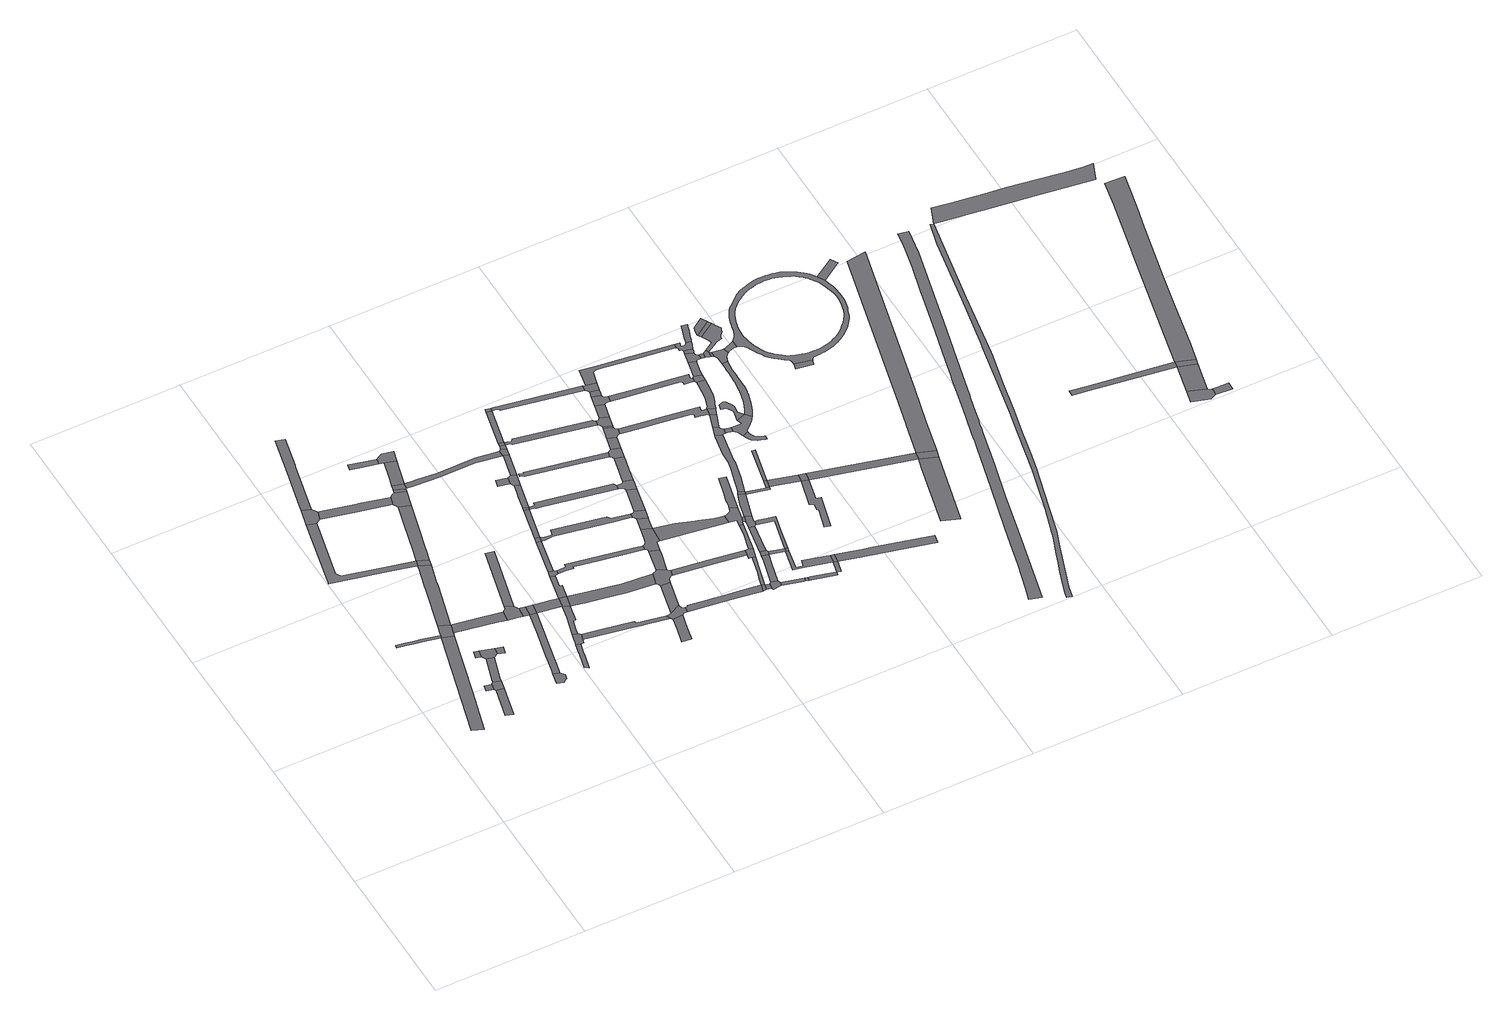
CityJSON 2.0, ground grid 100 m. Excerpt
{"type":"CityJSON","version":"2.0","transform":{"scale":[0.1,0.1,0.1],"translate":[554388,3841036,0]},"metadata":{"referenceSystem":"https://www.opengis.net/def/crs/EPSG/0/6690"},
"CityObjects":{
"road1":{"type":"Road","attributes":{"RoadStructureAttribute.sectionType":"1"},"geometry":[{"type":"MultiSurface","lod":"1","boundaries":[[[0,1,2,3,4,5,6]]]}]},
"road2":{"type":"Road","attributes":{"RoadStructureAttribute.sectionType":"1"},"geometry":[{"type":"MultiSurface","lod":"1","boundaries":[[[7,8,9,10,11,12,13,14,15,0,16]]]}]},
"road3":{"type":"Road","attributes":{"RoadStructureAttribute.sectionType":"1"},"geometry":[{"type":"MultiSurface","lod":"1","boundaries":[[[17,18,19,20]]]}]},
"road4":{"type":"Road","geometry":[{"type":"MultiSurface","lod":"1","boundaries":[[[21,22,23,24]]]}]},
"road5":{"type":"Road","geometry":[{"type":"MultiSurface","lod":"1","boundaries":[[[25,24,23,17,20,26]]]}]},
"road6":{"type":"Road","attributes":{"RoadStructureAttribute.sectionType":"1"},"geometry":[{"type":"MultiSurface","lod":"1","boundaries":[[[27,28,25,26,29,30]]]}]},
"road7":{"type":"Road","geometry":[{"type":"MultiSurface","lod":"1","boundaries":[[[31,32,33,34]]]}]},
"road8":{"type":"Road","geometry":[{"type":"MultiSurface","lod":"1","boundaries":[[[35,16,0,6,36,37,38]]]}]},
"road9":{"type":"Road","geometry":[{"type":"MultiSurface","lod":"1","boundaries":[[[34,33,27,30,39,40]]]}]},
"road10":{"type":"Road","geometry":[{"type":"MultiSurface","lod":"1","boundaries":[[[41,42,43,44,45,46,47,48]]]}]},
"road11":{"type":"Road","attributes":{"RoadStructureAttribute.sectionType":"1"},"geometry":[{"type":"MultiSurface","lod":"1","boundaries":[[[42,49,50,51,52,53,54,55,56,57,58,59,60,61,43]]]}]},
"road12":{"type":"Road","geometry":[{"type":"MultiSurface","lod":"1","boundaries":[[[62,63,40,39]]]}]},
"road13":{"type":"Road","attributes":{"RoadStructureAttribute.sectionType":"1"},"geometry":[{"type":"MultiSurface","lod":"1","boundaries":[[[56,64,65,66,67,35,38,68,69,70,71,72,73]]]}]},
"road14":{"type":"Road","attributes":{"RoadStructureAttribute.sectionType":"1"},"geometry":[{"type":"MultiSurface","lod":"1","boundaries":[[[74,75,38,37,76,77,78]]]}]},
"road15":{"type":"Road","geometry":[{"type":"MultiSurface","lod":"1","boundaries":[[[79,80,81,82,83,84,85,86]]]}]},
"road16":{"type":"Road","attributes":{"RoadStructureAttribute.sectionType":"1"},"geometry":[{"type":"MultiSurface","lod":"1","boundaries":[[[87,88,89,41,48,90,91,92,93]]]}]},
"road17":{"type":"Road","geometry":[{"type":"MultiSurface","lod":"1","boundaries":[[[57,56,73,94]]]}]},
"road18":{"type":"Road","attributes":{"RoadStructureAttribute.sectionType":"1"},"geometry":[{"type":"MultiSurface","lod":"1","boundaries":[[[95,96,45,44,97,98,99]]]}]},
"road19":{"type":"Road","attributes":{"RoadStructureAttribute.sectionType":"1"},"geometry":[{"type":"MultiSurface","lod":"1","boundaries":[[[100,101,102,103,104,79,86,105,106,107,108,109]]]}]},
"road20":{"type":"Road","geometry":[{"type":"MultiSurface","lod":"1","boundaries":[[[110,111,78,77,112,113,114,115]]]}]},
"road21":{"type":"Road","geometry":[{"type":"MultiSurface","lod":"1","boundaries":[[[116,117,118,119,120,121,122,123]]]}]},
"road22":{"type":"Road","attributes":{"RoadStructureAttribute.sectionType":"1"},"geometry":[{"type":"MultiSurface","lod":"1","boundaries":[[[124,125,126,57,94,127,128,129,130,131,132]]]}]},
"road23":{"type":"Road","attributes":{"RoadStructureAttribute.sectionType":"1"},"geometry":[{"type":"MultiSurface","lod":"1","boundaries":[[[114,113,100,133]]]}]},
"road24":{"type":"Road","geometry":[{"type":"MultiSurface","lod":"1","boundaries":[[[134,133,100,109,135]]]}]},
"road25":{"type":"Road","geometry":[{"type":"MultiSurface","lod":"1","boundaries":[[[136,137,138,139,116,123,140,141,142,143,144]]]}]},
"road26":{"type":"Road","geometry":[{"type":"MultiSurface","lod":"1","boundaries":[[[145,146,110,115]]]}]},
"road27":{"type":"Road","geometry":[{"type":"MultiSurface","lod":"1","boundaries":[[[147,148,149,99,98,124,132,150]]]}]},
"road28":{"type":"Road","attributes":{"RoadStructureAttribute.sectionType":"1"},"geometry":[{"type":"MultiSurface","lod":"1","boundaries":[[[151,152,153,135,109,154,155]]]}]},
"road29":{"type":"Road","attributes":{"RoadStructureAttribute.sectionType":"1"},"geometry":[{"type":"MultiSurface","lod":"1","boundaries":[[[154,156,136,144,157,158,159,160]]]}]},
"road30":{"type":"Road","geometry":[{"type":"MultiSurface","lod":"1","boundaries":[[[161,162,163,164,165,166]]]}]},
"road31":{"type":"Road","attributes":{"RoadStructureAttribute.sectionType":"1"},"geometry":[{"type":"MultiSurface","lod":"1","boundaries":[[[167,147,150,168]]]}]},
"road32":{"type":"Road","geometry":[{"type":"MultiSurface","lod":"1","boundaries":[[[169,167,168,170,171]]]}]},
"road33":{"type":"Road","geometry":[{"type":"MultiSurface","lod":"1","boundaries":[[[155,154,160,172]]]}]},
"road34":{"type":"Road","attributes":{"RoadStructureAttribute.sectionType":"1"},"geometry":[{"type":"MultiSurface","lod":"1","boundaries":[[[173,174,169,171,175,176]]]}]},
"road35":{"type":"Road","attributes":{"RoadStructureAttribute.sectionType":"1"},"geometry":[{"type":"MultiSurface","lod":"1","boundaries":[[[177,155,172,178,179,180]]]}]},
"road36":{"type":"Road","geometry":[{"type":"MultiSurface","lod":"1","boundaries":[[[181,182,183,166,165,173,176,184]]]}]},
"road37":{"type":"Road","attributes":{"RoadStructureAttribute.sectionType":"1"},"geometry":[{"type":"MultiSurface","lod":"1","boundaries":[[[185,186,187,142,141,188,189,190]]]}]},
"road38":{"type":"Road","geometry":[{"type":"MultiSurface","lod":"1","boundaries":[[[191,177,180,192,193,194]]]}]},
"road39":{"type":"Road","geometry":[{"type":"MultiSurface","lod":"1","boundaries":[[[195,191,194,196]]]}]},
"road40":{"type":"Road","geometry":[{"type":"MultiSurface","lod":"1","boundaries":[[[197,195,196,198]]]}]},
"road41":{"type":"Road","attributes":{"RoadStructureAttribute.sectionType":"1"},"geometry":[{"type":"MultiSurface","lod":"1","boundaries":[[[199,200,201,172,160,202,203,204,205,206,207,208]]]}]},
"road42":{"type":"Road","attributes":{"RoadStructureAttribute.sectionType":"1"},"geometry":[{"type":"MultiSurface","lod":"1","boundaries":[[[209,210,211,212,213,171,170,214,215,216,217,218,219]]]}]},
"road43":{"type":"Road","attributes":{"RoadStructureAttribute.sectionType":"1"},"geometry":[{"type":"MultiSurface","lod":"1","boundaries":[[[220,197,198,221]]]}]},
"road44":{"type":"Road","attributes":{"RoadStructureAttribute.sectionType":"1"},"geometry":[{"type":"MultiSurface","lod":"1","boundaries":[[[222,223,224,225,226,227,228,229]]]}]},
"road45":{"type":"Road","geometry":[{"type":"MultiSurface","lod":"1","boundaries":[[[230,220,221,231]]]}]},
"road46":{"type":"Road","attributes":{"RoadStructureAttribute.sectionType":"1"},"geometry":[{"type":"MultiSurface","lod":"1","boundaries":[[[232,233,234,235,193,192,236,237,238,239,240,241,242]]]}]},
"road47":{"type":"Road","geometry":[{"type":"MultiSurface","lod":"1","boundaries":[[[243,244,245,246,190,189,226,225,247,248,249]]]}]},
"road48":{"type":"Road","attributes":{"RoadStructureAttribute.sectionType":"1"},"geometry":[{"type":"MultiSurface","lod":"1","boundaries":[[[250,251,252,253,230,231,254]]]}]},
"road49":{"type":"Road","geometry":[{"type":"MultiSurface","lod":"1","boundaries":[[[255,256,257,258,259]]]}]},
"road50":{"type":"Road","attributes":{"RoadStructureAttribute.sectionType":"1"},"geometry":[{"type":"MultiSurface","lod":"1","boundaries":[[[260,245,244,261]]]}]},
"road51":{"type":"Road","geometry":[{"type":"MultiSurface","lod":"1","boundaries":[[[262,263,259,258,250,254,264]]]}]},
"road52":{"type":"Road","attributes":{"RoadStructureAttribute.sectionType":"1"},"geometry":[{"type":"MultiSurface","lod":"1","boundaries":[[[265,266,267,268,269,270,198,196,271,272,273,274,275,276]]]}]},
"road53":{"type":"Road","geometry":[{"type":"MultiSurface","lod":"1","boundaries":[[[277,278,279,208,207,280,260,261,281,282,283,284,285,286,287]]]}]},
"road54":{"type":"Road","attributes":{"RoadStructureAttribute.sectionType":"1"},"geometry":[{"type":"MultiSurface","lod":"1","boundaries":[[[288,289,262,264,290]]]}]},
"road55":{"type":"Road","geometry":[{"type":"MultiSurface","lod":"1","boundaries":[[[291,219,218,288,290,292]]]}]},
"road56":{"type":"Road","attributes":{"RoadStructureAttribute.sectionType":"1"},"geometry":[{"type":"MultiSurface","lod":"1","boundaries":[[[293,277,287,294,295]]]}]},
"road57":{"type":"Road","attributes":{"RoadStructureAttribute.sectionType":"1"},"geometry":[{"type":"MultiSurface","lod":"1","boundaries":[[[296,291,292,297]]]}]},
"road58":{"type":"Road","attributes":{"RoadStructureAttribute.sectionType":"1"},"geometry":[{"type":"MultiSurface","lod":"1","boundaries":[[[298,299,300,231,221,301,302,303,304,305]]]}]},
"road59":{"type":"Road","geometry":[{"type":"MultiSurface","lod":"1","boundaries":[[[306,296,297,307]]]}]},
"road60":{"type":"Road","attributes":{"RoadStructureAttribute.sectionType":"1"},"geometry":[{"type":"MultiSurface","lod":"1","boundaries":[[[308,309,310,311,249,248,312,313,314,315]]]}]},
"road61":{"type":"Road","geometry":[{"type":"MultiSurface","lod":"1","boundaries":[[[316,317,318,319,320,242,241,321,322,293,295,323,324,325]]]}]},
"road62":{"type":"Road","attributes":{"RoadStructureAttribute.sectionType":"1"},"geometry":[{"type":"MultiSurface","lod":"1","boundaries":[[[326,306,307,327]]]}]},
"road63":{"type":"Road","attributes":{"RoadStructureAttribute.sectionType":"1"},"geometry":[{"type":"MultiSurface","lod":"1","boundaries":[[[328,316,325,329,330]]]}]},
"road64":{"type":"Road","geometry":[{"type":"MultiSurface","lod":"1","boundaries":[[[331,326,327,332]]]}]},
"road65":{"type":"Road","attributes":{"RoadStructureAttribute.sectionType":"1"},"geometry":[{"type":"MultiSurface","lod":"1","boundaries":[[[333,334,335,336,337,338,339,340,341,342,343]]]}]},
"road66":{"type":"Road","geometry":[{"type":"MultiSurface","lod":"1","boundaries":[[[344,345,276,275,346,328,330,347]]]}]},
"road67":{"type":"Road","attributes":{"RoadStructureAttribute.sectionType":"1"},"geometry":[{"type":"MultiSurface","lod":"1","boundaries":[[[348,285,284,349,350,351]]]}]},
"road68":{"type":"Road","attributes":{"RoadStructureAttribute.sectionType":"1"},"geometry":[{"type":"MultiSurface","lod":"1","boundaries":[[[352,344,347,353]]]}]},
"road69":{"type":"Road","attributes":{"RoadStructureAttribute.sectionType":"1"},"geometry":[{"type":"MultiSurface","lod":"1","boundaries":[[[354,355,356,357,358,359,307,297,360,361,362,363,364]]]}]},
"road70":{"type":"Road","geometry":[{"type":"MultiSurface","lod":"1","boundaries":[[[315,314,365,366]]]}]},
"road71":{"type":"Road","geometry":[{"type":"MultiSurface","lod":"1","boundaries":[[[367,368,369,370,371,305,304,372,373,374,375,352,353,376,377]]]}]},
"road72":{"type":"Road","geometry":[{"type":"MultiSurface","lod":"1","boundaries":[[[366,365,378,379]]]}]},
"road73":{"type":"Road","geometry":[{"type":"MultiSurface","lod":"1","boundaries":[[[380,381,382,383,384,325,324,385,386,387]]]}]},
"road74":{"type":"Road","geometry":[{"type":"MultiSurface","lod":"1","boundaries":[[[388,379,378,389,390,391,392,393]]]}]},
"road75":{"type":"Road","geometry":[{"type":"MultiSurface","lod":"1","boundaries":[[[394,395,396,397,315,366,398,399]]]}]},
"road76":{"type":"Road","attributes":{"RoadStructureAttribute.sectionType":"1"},"geometry":[{"type":"MultiSurface","lod":"1","boundaries":[[[400,367,377,401,402,403,404]]]}]},
"road77":{"type":"Road","attributes":{"RoadStructureAttribute.sectionType":"1"},"geometry":[{"type":"MultiSurface","lod":"1","boundaries":[[[405,406,388,393,407,408]]]}]},
"road78":{"type":"Road","attributes":{"RoadStructureAttribute.sectionType":"1"},"geometry":[{"type":"MultiSurface","lod":"1","boundaries":[[[409,410,411,332,327,412,413,414,415,416,417]]]}]},
"road79":{"type":"Road","geometry":[{"type":"MultiSurface","lod":"1","boundaries":[[[351,350,418,394,399,419,420]]]}]},
"road80":{"type":"Road","geometry":[{"type":"MultiSurface","lod":"1","boundaries":[[[421,422,343,342,423,400,404,424]]]}]},
"road81":{"type":"Road","geometry":[{"type":"MultiSurface","lod":"1","boundaries":[[[425,391,390,426,427,428,429]]]}]},
"road82":{"type":"Road","geometry":[{"type":"MultiSurface","lod":"1","boundaries":[[[430,431,405,408,432,433]]]}]},
"road83":{"type":"Road","attributes":{"RoadStructureAttribute.sectionType":"1"},"geometry":[{"type":"MultiSurface","lod":"1","boundaries":[[[434,421,424,435]]]}]},
"road84":{"type":"Road","geometry":[{"type":"MultiSurface","lod":"1","boundaries":[[[436,437,438,420,419,439]]]}]},
"road85":{"type":"Road","geometry":[{"type":"MultiSurface","lod":"1","boundaries":[[[429,428,440,441]]]}]},
"road86":{"type":"Road","attributes":{"RoadStructureAttribute.sectionType":"1"},"geometry":[{"type":"MultiSurface","lod":"1","boundaries":[[[442,430,433,443,444]]]}]},
"road87":{"type":"Road","geometry":[{"type":"MultiSurface","lod":"1","boundaries":[[[445,434,435,446,447,448,449,450,451,452]]]}]},
"road88":{"type":"Road","attributes":{"RoadStructureAttribute.sectionType":"1"},"geometry":[{"type":"MultiSurface","lod":"1","boundaries":[[[453,454,455,432,408,456,457,458,459,460]]]}]},
"road89":{"type":"Road","attributes":{"RoadStructureAttribute.sectionType":"1"},"geometry":[{"type":"MultiSurface","lod":"1","boundaries":[[[461,445,452,462]]]}]},
"road90":{"type":"Road","geometry":[{"type":"MultiSurface","lod":"1","boundaries":[[[463,464,465,364,363,466,467,468,461,462,469]]]}]},
"road91":{"type":"Road","geometry":[{"type":"MultiSurface","lod":"1","boundaries":[[[470,471,472,473,474,475,387,386,476,477,436,439,478,479,480,481]]]}]},
"road92":{"type":"Road","geometry":[{"type":"MultiSurface","lod":"1","boundaries":[[[482,483,479,478,484,485]]]}]},
"road93":{"type":"Road","geometry":[{"type":"MultiSurface","lod":"1","boundaries":[[[460,459,486,487]]]}]},
"road94":{"type":"Road","geometry":[{"type":"MultiSurface","lod":"1","boundaries":[[[488,441,440,489,490,491]]]}]},
"road95":{"type":"Road","geometry":[{"type":"MultiSurface","lod":"1","boundaries":[[[482,485,492,442,444,493,494,495,496,497]]]}]},
"road96":{"type":"Road","attributes":{"RoadStructureAttribute.sectionType":"1"},"geometry":[{"type":"MultiSurface","lod":"1","boundaries":[[[498,463,469,499]]]}]},
"road97":{"type":"Road","attributes":{"RoadStructureAttribute.sectionType":"1"},"geometry":[{"type":"MultiSurface","lod":"1","boundaries":[[[459,500,501,502,503,504,505,506,507,508,509,510,511,486]]]}]},
"road98":{"type":"Road","geometry":[{"type":"MultiSurface","lod":"1","boundaries":[[[512,513,514,515,495,494,516,517,518,460,487]]]}]},
"road99":{"type":"Road","attributes":{"RoadStructureAttribute.sectionType":"1"},"geometry":[{"type":"MultiSurface","lod":"1","boundaries":[[[519,520,521,522,482,497,523,524]]]}]},
"road100":{"type":"Road","geometry":[{"type":"MultiSurface","lod":"1","boundaries":[[[525,526,527,528,529,530,531,470,481]]]}]},
"road101":{"type":"Road","geometry":[{"type":"MultiSurface","lod":"1","boundaries":[[[532,498,499,533,534,535,536,537,538,539]]]}]},
"road102":{"type":"Road","attributes":{"RoadStructureAttribute.sectionType":"1"},"geometry":[{"type":"MultiSurface","lod":"1","boundaries":[[[540,532,539,541,542]]]}]},
"road103":{"type":"Road","geometry":[{"type":"MultiSurface","lod":"1","boundaries":[[[504,491,543,544]]]}]},
"road104":{"type":"Road","geometry":[{"type":"MultiSurface","lod":"1","boundaries":[[[417,416,545,540,542,546,547]]]}]},
"road105":{"type":"Road","geometry":[{"type":"MultiSurface","lod":"1","boundaries":[[[548,519,524,549]]]}]},
"road106":{"type":"Road","geometry":[{"type":"MultiSurface","lod":"1","boundaries":[[[505,504,544,550]]]}]},
"road107":{"type":"Road","geometry":[{"type":"MultiSurface","lod":"1","boundaries":[[[549,524,551,552,553]]]}]},
"road108":{"type":"Road","attributes":{"RoadStructureAttribute.sectionType":"1"},"geometry":[{"type":"MultiSurface","lod":"1","boundaries":[[[554,555,556,557,558,449,448,559,560,561,562,563,564,565,566,567,568,569,570,571,572,573,574]]]}]},
"road109":{"type":"Road","attributes":{"RoadStructureAttribute.sectionType":"1"},"geometry":[{"type":"MultiSurface","lod":"1","boundaries":[[[575,576,577,578,579,580,581,582,548,549,583,584,585,586,587,588]]]}]},
"road110":{"type":"Road","geometry":[{"type":"MultiSurface","lod":"1","boundaries":[[[589,553,552,590]]]}]},
"road111":{"type":"Road","attributes":{"RoadStructureAttribute.sectionType":"1"},"geometry":[{"type":"MultiSurface","lod":"1","boundaries":[[[591,592,593,594,595,596,536,535,597,598,599,600,601,602,603,604,605,606,607,608,609,610]]]}]},
"road112":{"type":"Road","geometry":[{"type":"MultiSurface","lod":"1","boundaries":[[[611,612,589,590]]]}]},
"road113":{"type":"Road","attributes":{"RoadStructureAttribute.sectionType":"1"},"geometry":[{"type":"MultiSurface","lod":"1","boundaries":[[[590,552,613,614,615,616]]]}]},
"road114":{"type":"Road","geometry":[{"type":"MultiSurface","lod":"1","boundaries":[[[615,617,618,619,620,621,622,623,624,625]]]}]},
"road115":{"type":"Road","geometry":[{"type":"MultiSurface","lod":"1","boundaries":[[[626,575,588,627,628,629,630,631,632,633]]]}]},
"road116":{"type":"Road","attributes":{"RoadStructureAttribute.sectionType":"1"},"geometry":[{"type":"MultiSurface","lod":"1","boundaries":[[[634,635,636,547,546,637,638,639,640,641,642,643,644,645]]]}]},
"road117":{"type":"Road","attributes":{"RoadStructureAttribute.sectionType":"1"},"geometry":[{"type":"MultiSurface","lod":"1","boundaries":[[[646,647,648,550,544,649,650,651,652]]]}]},
"road118":{"type":"Road","attributes":{"RoadStructureAttribute.sectionType":"1"},"geometry":[{"type":"MultiSurface","lod":"1","boundaries":[[[573,626,633,653,654,655]]]}]},
"road119":{"type":"Road","attributes":{"RoadStructureAttribute.sectionType":"1"},"geometry":[{"type":"MultiSurface","lod":"1","boundaries":[[[656,657,658,629,628,659,660,661,662]]]}]},
"road120":{"type":"Road","geometry":[{"type":"MultiSurface","lod":"1","boundaries":[[[574,573,655,663,664]]]}]},
"road121":{"type":"Road","geometry":[{"type":"MultiSurface","lod":"1","boundaries":[[[616,615,625,665]]]}]},
"road122":{"type":"Road","geometry":[{"type":"MultiSurface","lod":"1","boundaries":[[[666,667,668,669,670,671,672,673,674,675,676,677,678,679,680,681,682,683,684]]]}]},
"road123":{"type":"Road","geometry":[{"type":"MultiSurface","lod":"1","boundaries":[[[685,686,687,688,689,690,662,661,691,692,693,694,695,684,683,696,697,698,699,700,701,702]]]}]},
"road124":{"type":"Road","attributes":{"RoadStructureAttribute.sectionType":"1"},"geometry":[{"type":"MultiSurface","lod":"1","boundaries":[[[703,704,705,706,707,708,574,664,709,710,711,712,713,714,715,716,717]]]}]},
"road125":{"type":"Road","geometry":[{"type":"MultiSurface","lod":"1","boundaries":[[[718,719,720,721,722,723,724,725,726,727,728,686,685]]]}]},
"road126":{"type":"Road","geometry":[{"type":"MultiSurface","lod":"1","boundaries":[[[729,610,609,703,717,730]]]}]},
"road127":{"type":"Road","attributes":{"RoadStructureAttribute.sectionType":"1"},"geometry":[{"type":"MultiSurface","lod":"1","boundaries":[[[731,729,730,732,733,734,735,736,737]]]}]},
"road128":{"type":"Road","geometry":[{"type":"MultiSurface","lod":"1","boundaries":[[[738,731,737,739,740,741,742,743,744,745,746]]]}]},
"road129":{"type":"Road","attributes":{"RoadStructureAttribute.sectionType":"1"},"geometry":[{"type":"MultiSurface","lod":"1","boundaries":[[[747,748,749,750,751,752,753,754,755,756,757,758,759,760,761,762,763,764,765,766,767,768,769,770,771,772,773,774,775,776,777,778,779,780,781,782,783,784,785,786,685,702]]]}]},
"road130":{"type":"Road","attributes":{"RoadStructureAttribute.sectionType":"1"},"geometry":[{"type":"MultiSurface","lod":"1","boundaries":[[[787,738,746,788,789]]]}]},
"road131":{"type":"Road","geometry":[{"type":"MultiSurface","lod":"1","boundaries":[[[790,791,792,793,794,645,644,795,796,797,798,799,800,801,802,803,787,789,804,805,806,807]]]}]},
"road132":{"type":"Road","attributes":{"RoadStructureAttribute.sectionType":"1"},"geometry":[{"type":"MultiSurface","lod":"1","boundaries":[[[808,809,810,743,742,811,812,813]]]}]},
"road133":{"type":"Road","geometry":[{"type":"MultiSurface","lod":"1","boundaries":[[[814,813,812,815,816,817,818]]]}]},
"road134":{"type":"Road","attributes":{"RoadStructureAttribute.sectionType":"1"},"geometry":[{"type":"MultiSurface","lod":"1","boundaries":[[[665,625,819,820,821]]]}]},
"road135":{"type":"Road","attributes":{"RoadStructureAttribute.sectionType":"1"},"geometry":[{"type":"MultiSurface","lod":"1","boundaries":[[[818,817,822,823,824]]]}]},
"road136":{"type":"Road","attributes":{"RoadStructureAttribute.sectionType":"1"},"geometry":[{"type":"MultiSurface","lod":"1","boundaries":[[[825,826,827,828,807,806,829,830,831,832,833,834]]]}]},
"road137":{"type":"Road","geometry":[{"type":"MultiSurface","lod":"1","boundaries":[[[835,836,824,823,837,838,839,840,767,766,841,842,843,844,845]]]}]},
"road138":{"type":"Road","attributes":{"RoadStructureAttribute.sectionType":"1"},"geometry":[{"type":"MultiSurface","lod":"1","boundaries":[[[846,847,848,849,850,851,852,853,854,855,856,857,858,859,860,861,862,863,864,865,814,818]]]}]},
"road139":{"type":"Road","geometry":[{"type":"MultiSurface","lod":"1","boundaries":[[[866,867,868,869,870,871,872,845,844,873,874,875,876]]]}]},
"road140":{"type":"Road","geometry":[{"type":"MultiSurface","lod":"1","boundaries":[[[877,878,879,880,881,882]]]}]},
"road141":{"type":"Road","attributes":{"RoadStructureAttribute.sectionType":"1"},"geometry":[{"type":"MultiSurface","lod":"1","boundaries":[[[882,881,883,863,862]]]}]},
"road142":{"type":"Road","attributes":{"RoadStructureAttribute.sectionType":"1"},"geometry":[{"type":"MultiSurface","lod":"1","boundaries":[[[820,884,885,886,887,888]]]}]},
"road143":{"type":"Road","geometry":[{"type":"MultiSurface","lod":"1","boundaries":[[[821,820,888,889,890]]]}]},
"road144":{"type":"Road","geometry":[{"type":"MultiSurface","lod":"1","boundaries":[[[891,892,893,894,895,896,897]]]}]},
"road145":{"type":"Road","attributes":{"RoadStructureAttribute.sectionType":"1"},"geometry":[{"type":"MultiSurface","lod":"1","boundaries":[[[898,899,900,901,902,903,904,905,906,907,908,909,910,911,912,913,914,915,916,917,918,919,920,921,922,923,924,925,926,927,928,929,930,931,932,933,934,935,936,937,938,939,940,941,942,943,944,945,946,947,866,876,948,949,950,951,952,953,954,955,956,957,958,959,960,961,962,963,964,965,966,891,897,967,968,969,970,971,972,973,974,975,976,977,978,979,980,981,982,983,984,985,986,987,988,989,990,991,992,993,994,995,996,997,998,999,1000,1001,1002],[1003,1004,1005,1006,1007,1008,1009,1010,1011,1012,1013,1014,1015,1016,1017,1018,1019,1020,1021,1022,1023,1024,1025,1026,1027,1028,1029,1030,1031,1032,1033,1034,1035,1036,1037,1038,1039,1040,1041,1042,1043,1044,1045,1046,1047,1048,1049,1050,1051,1052,1053,1054,1055,1056,1057,1058,1059,1060,1061,1062,1063,1064,1065,1066,1067,1068,1069,1070,1071,1072,1073,1074,1075,1076,1077,1078,1079,1080,1081,1082,1083,1084,1085,1086,1087,1088,1089,1090,1091]]]}]},
"road146":{"type":"Road","attributes":{"RoadStructureAttribute.sectionType":"1"},"geometry":[{"type":"MultiSurface","lod":"1","boundaries":[[[1092,1093,1094,1095,1096,1097,1098,1099,1100,1101,1102,1103,1104,1105,1106,1107,1108,1109,1110,1111,1112,1113,1114,1115,1116,1117,1118,1119,1120,1121,1122,1123,1124,1125,1126,1127,1128,1129,1130,1131,1132,1133,1134,1135]]]}]},
"road147":{"type":"Road","attributes":{"RoadStructureAttribute.sectionType":"1"},"geometry":[{"type":"MultiSurface","lod":"1","boundaries":[[[1136,1137,1138,1139,1140,1141,1142,1143,1144,1145,890,889]]]}]},
"road148":{"type":"Road","attributes":{"RoadStructureAttribute.sectionType":"1"},"geometry":[{"type":"MultiSurface","lod":"1","boundaries":[[[1146,1147,1148,1149,1150,1151,1152,1153,1154,1155,1156,1157,1158,1159,1160,1161,1162,1163,1164,1165,1166,1167,1168,1169,1170,1171,1172,1173,1174,1175,1176,1177,1178,1179,1180,1181,1182,1183]]]}]},
"road149":{"type":"Road","geometry":[{"type":"MultiSurface","lod":"1","boundaries":[[[1184,898,1002,1185,1186]]]}]},
"road150":{"type":"Road","geometry":[{"type":"MultiSurface","lod":"1","boundaries":[[[1187,1188,1189,1190,1191,1192]]]}]},
"road151":{"type":"Road","geometry":[{"type":"MultiSurface","lod":"1","boundaries":[[[1193,1194,1195,1196,1197,1198,1199]]]}]},
"road152":{"type":"Road","attributes":{"RoadStructureAttribute.sectionType":"1"},"geometry":[{"type":"MultiSurface","lod":"1","boundaries":[[[1191,1193,1199,1200]]]}]},
"road153":{"type":"Road","attributes":{"RoadStructureAttribute.sectionType":"1"},"geometry":[{"type":"MultiSurface","lod":"1","boundaries":[[[1201,1202,1203,1197,1196]]]}]},
"road154":{"type":"Road","geometry":[{"type":"MultiSurface","lod":"1","boundaries":[[[1192,1191,1200,1204]]]}]},
"road155":{"type":"Road","attributes":{"RoadStructureAttribute.sectionType":"1"},"geometry":[{"type":"MultiSurface","lod":"1","boundaries":[[[1205,1206,1207,1208,1209,1210,1211,1212,1213,1183,1214,1215,1216,1217,1218,1219,1220,1221]]]}]},
"road156":{"type":"Road","attributes":{"RoadStructureAttribute.sectionType":"1"},"geometry":[{"type":"MultiSurface","lod":"1","boundaries":[[[1222,1223,1224,1225,1226,1192,1204,1227,1228,1229,1230,1231,1232,1233]]]}]}
},
"vertices":[
[384,1479,0],[382,1473,0],[381,1470,0],[183,740,0],[254,712,0],[335,1004,0],[457,1454,0],
[330,1512,0],[272,1524,0],[225,1533,0],[180,1543,0],[117,1552,0],[115,1532,0],[175,1523,0],[220,1513,0],[268,1504,0],[389,1499,0],
[465,954,0],[417,749,0],[465,733,0],[514,943,0],
[421,1018,0],[412,978,0],[457,967,0],[466,1007,0],
[479,1021,0],[527,1006,0],
[533,1202,0],[481,1032,0],[530,1020,0],[581,1190,0],
[498,1288,0],[485,1239,0],[518,1231,0],[527,1280,0],
[409,1572,0],[463,1475,0],[465,1481,0],[482,1544,0],
[610,1206,0],[619,1255,0],
[147,2771,0],[120,2657,0],[177,2636,0],[211,2658,0],[226,2716,0],[218,2728,0],[212,2738,0],[203,2751,0],
[91,2537,0],[14,2207,0],[7,2176,0],[20,2173,0],[166,2140,0],[294,2110,0],[442,2076,0],[539,2054,0],[549,2093,0],[330,2144,0],[102,2196,0],[91,2214,0],[81,2232,0],
[656,1194,0],[669,1242,0],
[531,2026,0],[499,1907,0],[492,1881,0],[489,1864,0],[484,1553,0],[565,1853,0],[571,1882,0],[574,1892,0],[596,1971,0],[610,2024,0],
[755,1496,0],[678,1510,0],[741,1428,0],[791,1419,0],[802,1488,0],
[822,910,0],[805,833,0],[847,819,0],[869,837,0],[873,836,0],[884,870,0],[881,873,0],[861,897,0],
[280,3335,0],[221,3082,0],[157,2813,0],[287,3102,0],[287,3103,0],[288,3107,0],[338,3321,0],
[621,2065,0],
[472,2659,0],[465,2661,0],[431,2607,0],[644,2558,0],[661,2615,0],
[929,1393,0],[898,1253,0],[855,1059,0],[848,1027,0],[831,950,0],[877,967,0],[888,1017,0],[893,1038,0],[921,1163,0],[971,1386,0],
[829,1523,0],[824,1503,0],[858,1406,0],[889,1400,0],[898,1470,0],[879,1497,0],
[1053,1052,0],[1036,987,0],[1032,969,0],[1007,868,0],[1033,850,0],[1059,957,0],[1065,982,0],[1080,1043,0],
[664,2526,0],[625,2380,0],[571,2171,0],[638,2129,0],[652,2183,0],[653,2185,0],[678,2282,0],[717,2427,0],[736,2498,0],
[937,1463,0],
[950,1460,0],[981,1454,0],
[1074,1136,0],[1068,1113,0],[1062,1089,0],[1058,1073,0],[1100,1043,0],[1107,1070,0],[1120,1112,0],[1114,1117,0],[1103,1124,0],
[988,1941,0],[935,1954,0],
[695,2637,0],[691,2634,0],[673,2623,0],[766,2612,0],
[1088,1437,0],[1043,1444,0],[1008,1448,0],[1129,1360,0],[1141,1427,0],
[1110,1274,0],[1112,1161,0],[1129,1228,0],[1146,1227,0],[1172,1340,0],
[623,2948,0],[563,2962,0],[553,2924,0],[614,2909,0],[726,2884,0],[735,2923,0],
[702,2660,0],[772,2633,0],
[710,2693,0],[774,2633,0],[783,2673,0],
[1191,1418,0],
[760,2875,0],[725,2748,0],[818,2804,0],[832,2856,0],
[1180,1609,0],[1211,1511,0],[1192,1516,0],[1210,1599,0],
[780,2948,0],[776,2946,0],[761,2938,0],[851,2930,0],
[1447,1038,0],[1444,1054,0],[1254,1086,0],[1137,1065,0],[1643,972,0],[1629,1002,0],
[1189,1647,0],[1231,1606,0],[1236,1630,0],[1219,1636,0],
[1241,1889,0],[1269,1880,0],
[1248,1921,0],[1277,1912,0],
[1524,1354,0],[1441,1369,0],[1327,1392,0],[1188,1337,0],[1204,1334,0],[1263,1323,0],[1358,1305,0],[1512,1276,0],[1700,1260,0],[1721,1338,0],
[1248,2658,0],[999,2653,0],[876,2664,0],[830,2669,0],[785,2673,0],[827,2629,0],[995,2618,0],[1230,2620,0],[1241,2620,0],[1400,2595,0],[1399,2635,0],
[1298,2150,0],[1331,2139,0],
[1689,839,0],[1697,871,0],[1705,905,0],[1720,966,0],[1655,960,0],[1637,882,0],[1612,775,0],[1672,768,0],
[1302,2170,0],[1335,2157,0],
[1710,1577,0],[1530,1610,0],[1302,1652,0],[1298,1631,0],[1280,1606,0],[1333,1598,0],[1336,1612,0],[1504,1582,0],[1677,1552,0],[1775,1535,0],[1776,1565,0],
[1742,1018,0],[1734,1041,0],[1667,1008,0],[1647,1005,0],[1735,973,0],[1753,973,0],[1762,1009,0],
[1344,2352,0],[1330,2286,0],[1322,2261,0],[1304,2181,0],[1378,2340,0],
[1268,2438,0],[1256,2391,0],[1327,2375,0],[1331,2374,0],[1338,2423,0],
[1715,1230,0],[1778,1229,0],
[1366,2432,0],[1343,2422,0],[1398,2422,0],
[1745,1842,0],[1719,1847,0],[1701,1870,0],[1362,1934,0],[1352,1895,0],[1298,1904,0],[1291,1879,0],[1349,1884,0],[1721,1816,0],[1815,1799,0],[1831,1795,0],[1838,1824,0],
[1754,1356,0],[1746,1348,0],[1731,1341,0],[1712,1248,0],[1786,1252,0],[1794,1263,0],[1804,1269,0],[1817,1271,0],[1828,1313,0],[1815,1320,0],[1810,1329,0],
[1402,2595,0],[1399,2575,0],[1436,2583,0],
[1414,2645,0],[1447,2633,0],
[1789,1509,0],[1844,1462,0],[1850,1487,0],
[1420,2673,0],[1454,2662,0],
[1862,2085,0],[1378,2174,0],[1373,2152,0],[1370,2134,0],[1369,2127,0],[1416,2120,0],[1870,2035,0],[1874,2068,0],
[1425,2695,0],[1455,2688,0],
[2115,972,0],[1988,990,0],[1781,1019,0],[1777,1010,0],[1976,942,0],[2066,930,0],[2223,908,0],[2241,955,0],
[1830,1685,0],[1825,1666,0],[1806,1584,0],[1798,1574,0],[1788,1568,0],[1785,1528,0],[1788,1518,0],[1867,1554,0],[1883,1552,0],[1894,1663,0],
[1481,2949,0],[1513,2942,0],
[1850,1770,0],[1909,1731,0],[1913,1749,0],
[1486,2973,0],[1519,2965,0],
[1726,2368,0],[1584,2394,0],[1443,2420,0],[1441,2412,0],[1413,2422,0],[1408,2400,0],[1436,2390,0],[1434,2385,0],[1757,2326,0],[1947,2288,0],[1959,2323,0],
[1864,1832,0],[1855,1826,0],[1843,1784,0],[1927,1812,0],
[2065,1279,0],[2054,1239,0],[2283,1208,0],[2287,1248,0],
[1905,2006,0],[1966,1986,0],
[2008,2581,0],[2004,2585,0],[1997,2595,0],[1512,2688,0],[1501,2671,0],[1476,2680,0],[1468,2660,0],[1496,2650,0],[1494,2645,0],[2007,2546,0],[2014,2579,0],
[2248,911,0],[2258,946,0],
[1921,2075,0],[1917,2068,0],[1914,2065,0],[1905,2063,0],[1894,2063,0],[1887,2032,0],[1899,2026,0],[1903,2021,0],[1904,2013,0],[1976,2031,0],[1981,2056,0],
[2281,901,0],[2288,939,0],
[2292,1550,0],[2253,1560,0],[2161,1589,0],[2147,1594,0],[2031,1634,0],[2127,1516,0],[2311,1489,0],[2312,1548,0],
[2300,951,0],[2288,891,0],[2341,897,0],[2349,920,0],[2348,924,0],[2343,939,0],
[2298,1176,0],[2291,1151,0],[2272,1066,0],[2250,991,0],[2287,1054,0],[2319,1167,0],
[1966,2263,0],[1993,2108,0],[1998,2136,0],[2017,2216,0],[2023,2244,0],
[2353,1161,0],[2346,1119,0],[2377,1076,0],[2396,1150,0],
[2029,2874,0],[1577,2954,0],[1538,2961,0],[1533,2941,0],[1561,2931,0],[1561,2924,0],[1623,2912,0],[2072,2826,0],[2079,2865,0],
[2279,1179,0],[2337,1232,0],[2313,1245,0],
[1983,2336,0],[1972,2329,0],[1959,2280,0],[2040,2318,0],
[2463,892,0],[2427,875,0],[2474,863,0],[2482,861,0],[2492,884,0],
[2359,1194,0],[2356,1178,0],[2405,1175,0],[2398,1187,0],
[2003,2424,0],[2059,2405,0],
[2356,1439,0],[2341,1354,0],[2315,1254,0],[2380,1435,0],
[2506,855,0],[2511,880,0],
[2396,1399,0],[2403,1217,0],[2431,1390,0],
[2023,2506,0],[2071,2416,0],[2077,2420,0],[2089,2422,0],[2097,2463,0],[2085,2469,0],[2081,2474,0],[2079,2486,0],
[2490,1151,0],[2422,1170,0],[2420,1170,0],[2411,1146,0],[2416,1145,0],[2494,1125,0],[2496,1125,0],[2503,1148,0],
[2025,2518,0],[2081,2498,0],
[2043,2592,0],[2034,2583,0],[2028,2579,0],[2017,2540,0],[2021,2536,0],[2025,2523,0],[2099,2572,0],
[2371,1591,0],[2363,1573,0],[2358,1565,0],[2352,1560,0],[2340,1553,0],[2331,1550,0],[2363,1482,0],[2360,1464,0],[2385,1455,0],[2398,1489,0],[2402,1507,0],[2416,1568,0],
[2415,1490,0],[2408,1489,0],[2393,1455,0],[2403,1447,0],
[2513,1119,0],[2519,1144,0],
[2531,875,0],[2537,848,0],[2675,813,0],[2681,837,0],
[2403,1437,0],[2437,1394,0],[2443,1398,0],[2450,1425,0],[2445,1435,0],[2456,1472,0],
[2066,2691,0],[2123,2671,0],
[2494,1119,0],[2461,976,0],[2516,962,0],[2592,943,0],[2701,916,0],[2710,973,0],[2690,978,0],[2543,1015,0],[2531,973,0],[2514,978,0],[2486,985,0],[2502,1064,0],
[2551,1286,0],[2578,1402,0],[2510,1415,0],[2475,1422,0],[2501,1385,0],[2555,1373,0],[2535,1284,0],
[2468,1664,0],[2461,1645,0],[2439,1588,0],[2420,1512,0],[2506,1638,0],[2507,1642,0],
[2475,1820,0],[2431,1830,0],[2398,1712,0],[2386,1671,0],[2382,1654,0],[2377,1618,0],[2373,1603,0],
[2083,2763,0],[2132,2678,0],[2142,2679,0],[2165,2678,0],[2171,2719,0],[2150,2726,0],[2143,2731,0],[2140,2744,0],
[2093,2804,0],[2145,2762,0],[2151,2790,0],
[2705,828,0],[2726,910,0],
[2085,2817,0],[2164,2845,0],[2098,2861,0],
[2475,1682,0],[2513,1660,0],
[2735,967,0],
[2654,1606,0],[2659,1628,0],[2639,1629,0],
[2599,2357,0],[2606,2390,0],[2359,2424,0],[2295,2434,0],[2113,2459,0],[2114,2418,0],[2261,2397,0],[2349,2384,0],[2532,2359,0],[2539,2356,0],[2543,2354,0],[2545,2351,0],[2546,2347,0],[2546,2340,0],[2543,2328,0],[2589,2319,0],[2593,2318,0],[2619,2312,0],[2624,2307,0],[2627,2304,0],[2634,2354,0],
[2575,2145,0],[2571,2131,0],[2557,2065,0],[2545,1991,0],[2541,1909,0],[2526,1856,0],[2504,1776,0],[2484,1705,0],[2549,1779,0],[2557,1812,0],[2577,1898,0],[2579,1918,0],[2581,1945,0],[2618,2127,0],
[2652,1685,0],[2670,1679,0],
[2666,2615,0],[2673,2649,0],[2567,2663,0],[2418,2684,0],[2194,2715,0],[2181,2717,0],[2244,2667,0],[2410,2644,0],[2602,2618,0],[2607,2617,0],[2609,2615,0],[2610,2614,0],[2612,2608,0],[2614,2602,0],[2614,2600,0],[2613,2592,0],[2640,2588,0],[2649,2587,0],[2676,2585,0],[2679,2612,0],
[2726,1928,0],[2707,1932,0],
[2699,1617,0],[2834,1582,0],[2845,1579,0],[2854,1632,0],
[2798,1392,0],[2823,1373,0],[2818,1335,0],[2828,1331,0],[2790,1190,0],[2827,1180,0],[2887,1407,0],[2854,1418,0],[2889,1565,0],
[2593,2206,0],[2624,2129,0],[2636,2130,0],[2644,2165,0],[2637,2170,0],[2630,2178,0],[2628,2184,0],[2628,2190,0],
[2352,2951,0],[2234,2967,0],[2122,2982,0],[2185,2930,0],[2197,2936,0],[2210,2939,0],[2232,2938,0],[2275,2932,0],[2370,2919,0],[2706,2874,0],[2710,2873,0],[2714,2902,0],
[2951,913,0],[2899,926,0],[2832,943,0],[2870,873,0],[3146,804,0],[3317,763,0],[3326,820,0],
[2629,2195,0],[2645,2239,0],[2662,2286,0],
[2669,2158,0],[2661,2160,0],[2652,2162,0],[2652,2129,0],[2670,2125,0],[2682,2121,0],[2689,2155,0],
[2665,2296,0],[2682,2334,0],
[2898,1621,0],
[2726,2044,0],[2735,2026,0],[2746,2010,0],[2759,2001,0],[2776,1990,0],[2792,1983,0],[2821,1975,0],[2830,1972,0],[2834,2001,0],[2829,2001,0],[2817,2005,0],[2801,2012,0],[2785,2020,0],[2774,2031,0],[2767,2044,0],[2762,2055,0],[2758,2067,0],[2757,2078,0],[2721,2059,0],
[2808,2210,0],[2747,2190,0],[2759,2153,0],[2727,2153,0],[2706,2154,0],[2702,2154,0],[2694,2115,0],[2695,2112,0],[2704,2102,0],[2710,2089,0],[2716,2074,0],[2760,2086,0],[2770,2098,0],[2787,2113,0],[2801,2126,0],[2813,2139,0],[2826,2154,0],[2839,2173,0],
[2682,2570,0],[2680,2547,0],[2675,2492,0],[2671,2466,0],[2665,2432,0],[2646,2374,0],[2695,2367,0],[2701,2379,0],[2710,2405,0],[2718,2432,0],[2723,2454,0],[2729,2487,0],[2730,2495,0],[2733,2527,0],[2737,2564,0],
[2781,2249,0],[2786,2295,0],[2782,2312,0],[2758,2349,0],[2755,2353,0],[2746,2357,0],[2714,2349,0],[2704,2312,0],[2739,2303,0],[2744,2295,0],[2764,2263,0],
[2689,2620,0],[2740,2607,0],
[2715,2735,0],[2743,2626,0],[2746,2639,0],[2750,2659,0],[2758,2700,0],[2761,2711,0],[2763,2719,0],
[2730,2804,0],[2767,2725,0],[2772,2729,0],[2779,2729,0],[2799,2727,0],[2797,2762,0],[2788,2767,0],[2783,2776,0],[2782,2787,0],
[2852,2196,0],[2862,2214,0],[2872,2240,0],[2880,2262,0],[2889,2289,0],[2897,2316,0],[2905,2345,0],[2905,2347,0],[2910,2373,0],[2914,2412,0],[2914,2442,0],[2915,2469,0],[2916,2503,0],[2916,2508,0],[2916,2511,0],[2916,2529,0],[2916,2560,0],[2918,2584,0],[2921,2612,0],[2924,2634,0],[2886,2629,0],[2886,2605,0],[2886,2571,0],[2886,2544,0],[2884,2519,0],[2883,2494,0],[2882,2489,0],[2880,2454,0],[2877,2431,0],[2872,2395,0],[2871,2385,0],[2869,2375,0],[2868,2373,0],[2865,2358,0],[2861,2340,0],[2854,2313,0],[2847,2292,0],[2838,2269,0],[2826,2241,0],[2818,2227,0],
[2736,2830,0],[2787,2801,0],[2792,2817,0],
[2775,2876,0],[2772,2872,0],[2764,2865,0],[2740,2869,0],[2746,2897,0],[2713,2872,0],[2714,2871,0],[2716,2867,0],[2717,2861,0],[2714,2845,0],[2715,2845,0],[2720,2844,0],[2729,2843,0],[2731,2840,0],[2804,2849,0],[2805,2851,0],[2813,2874,0],[2778,2881,0],
[2818,2757,0],[2817,2758,0],[2809,2759,0],[2812,2725,0],[2822,2723,0],[2826,2755,0],
[2853,2773,0],[2842,2719,0],[2846,2717,0],[2854,2714,0],[2862,2752,0],
[2939,1553,0],[3537,1406,0],[3545,1458,0],
[2864,2710,0],[2873,2705,0],[2874,2743,0],
[2822,3014,0],[2791,2920,0],[2781,2888,0],[2781,2886,0],[2817,2886,0],[2821,2897,0],[2832,2928,0],[2841,2954,0],[2850,2980,0],[2857,3009,0],
[2936,2731,0],[2920,2733,0],[2879,2698,0],[2883,2689,0],[2885,2679,0],[2886,2648,0],[2929,2649,0],[2937,2665,0],[2946,2678,0],[2960,2690,0],[2951,2731,0],
[2931,2793,0],[2937,2797,0],[2949,2801,0],[2980,2810,0],[2981,2813,0],[2981,2815,0],[2983,2824,0],[2989,2837,0],[3000,2849,0],[3011,2857,0],[3011,2863,0],[3012,2871,0],[3020,2888,0],[3003,2912,0],[2998,2922,0],[2994,2933,0],[2989,2946,0],[2883,2878,0],[2903,2838,0],[2915,2813,0],
[3027,2759,0],[3021,2756,0],[3009,2749,0],[2994,2744,0],[2979,2738,0],[2967,2734,0],[2965,2734,0],[2975,2699,0],[2991,2706,0],[3008,2709,0],[3025,2709,0],
[2950,3010,0],[2879,2961,0],[2875,2946,0],[2869,2910,0],[2871,2901,0],[2972,2974,0],
[2878,2888,0],
[3520,1340,0],[3413,906,0],[3525,864,0],[3602,1172,0],[3649,1365,0],
[3662,1416,0],[3549,1457,0],
[3257,2430,0],[3253,2413,0],[3246,2388,0],[3357,2369,0],[3360,2381,0],[3364,2392,0],[3370,2403,0],
[3712,2979,0],[3693,3008,0],[3681,3021,0],[3670,3034,0],[3657,3047,0],[3641,3060,0],[3624,3072,0],[3606,3084,0],[3592,3091,0],[3576,3099,0],[3537,3117,0],[3536,3117,0],[3528,3120,0],[3514,3123,0],[3501,3126,0],[3494,3127,0],[3484,3129,0],[3465,3132,0],[3449,3133,0],[3433,3134,0],[3417,3134,0],[3397,3134,0],[3377,3132,0],[3358,3128,0],[3342,3124,0],[3323,3119,0],[3304,3113,0],[3287,3107,0],[3262,3098,0],[3232,3082,0],[3158,3020,0],[3149,3012,0],[3146,3009,0],[3139,3003,0],[3128,2989,0],[3119,2975,0],[3112,2959,0],[3104,2942,0],[3096,2923,0],[3089,2903,0],[3084,2885,0],[3079,2868,0],[3074,2846,0],[3072,2839,0],[3068,2825,0],[3059,2803,0],[3059,2801,0],[3053,2789,0],[3044,2777,0],[3028,2760,0],[3044,2706,0],[3057,2697,0],[3071,2684,0],[3081,2669,0],[3089,2653,0],[3099,2633,0],[3109,2615,0],[3111,2610,0],[3125,2585,0],[3139,2563,0],[3155,2544,0],[3175,2523,0],[3194,2507,0],[3212,2493,0],[3225,2484,0],[3237,2474,0],[3250,2463,0],[3256,2453,0],[3258,2442,0],[3375,2412,0],[3380,2418,0],[3386,2421,0],[3396,2423,0],[3411,2423,0],[3427,2424,0],[3446,2426,0],[3464,2428,0],[3505,2437,0],[3528,2444,0],[3555,2454,0],[3570,2461,0],[3576,2465,0],[3589,2472,0],[3606,2483,0],[3622,2494,0],[3640,2507,0],[3658,2523,0],[3678,2543,0],[3693,2561,0],[3705,2578,0],[3717,2596,0],[3726,2614,0],[3735,2638,0],[3743,2660,0],[3750,2677,0],[3755,2695,0],[3760,2716,0],[3764,2744,0],[3765,2767,0],[3765,2798,0],[3763,2837,0],[3759,2859,0],[3756,2872,0],[3750,2889,0],[3739,2934,0],[3705,2914,0],[3713,2891,0],[3720,2869,0],[3727,2843,0],[3732,2816,0],[3735,2791,0],[3735,2764,0],[3732,2735,0],[3728,2712,0],[3723,2690,0],[3716,2669,0],[3705,2642,0],[3695,2624,0],[3683,2605,0],[3667,2584,0],[3649,2565,0],[3629,2545,0],[3610,2529,0],[3593,2516,0],[3574,2506,0],[3559,2499,0],[3553,2496,0],[3538,2488,0],[3518,2481,0],[3497,2475,0],[3474,2470,0],[3452,2467,0],[3427,2466,0],[3404,2466,0],[3380,2468,0],[3356,2471,0],[3335,2476,0],[3319,2481,0],[3300,2487,0],[3269,2499,0],[3261,2504,0],[3247,2513,0],[3232,2524,0],[3193,2553,0],[3180,2570,0],[3168,2583,0],[3158,2597,0],[3150,2610,0],[3141,2630,0],[3140,2632,0],[3131,2652,0],[3124,2671,0],[3118,2691,0],[3112,2712,0],[3108,2737,0],[3105,2765,0],[3105,2791,0],[3105,2799,0],[3106,2817,0],[3111,2844,0],[3117,2872,0],[3118,2876,0],[3122,2891,0],[3131,2912,0],[3141,2936,0],[3153,2958,0],[3168,2981,0],[3188,3003,0],[3209,3022,0],[3229,3035,0],[3251,3050,0],[3274,3064,0],[3295,3073,0],[3320,3081,0],[3345,3088,0],[3370,3094,0],[3396,3097,0],[3420,3098,0],[3445,3097,0],[3448,3096,0],[3471,3094,0],[3490,3090,0],[3512,3084,0],[3535,3075,0],[3558,3063,0],[3578,3055,0],[3593,3047,0],[3602,3041,0],[3615,3032,0],[3636,3014,0],[3655,2994,0],[3670,2972,0],[3685,2952,0],[3696,2935,0],
[4292,3060,0],[4281,2977,0],[4267,2907,0],[4239,2783,0],[4190,2583,0],[4180,2542,0],[4115,2275,0],[4051,2019,0],[4044,1989,0],[4025,1913,0],[4017,1881,0],[3968,1678,0],[3940,1565,0],[3937,1551,0],[3911,1445,0],[3901,1404,0],[3895,1376,0],[3883,1328,0],[3799,994,0],[3717,677,0],[3687,552,0],[3648,386,0],[3591,186,0],[3570,115,0],[3568,106,0],[3647,81,0],[3757,541,0],[3776,619,0],[3843,902,0],[3910,1152,0],[3971,1414,0],[3975,1430,0],[3981,1453,0],[3987,1481,0],[3997,1522,0],[4013,1586,0],[4042,1698,0],[4046,1716,0],[4057,1759,0],[4119,2007,0],[4191,2305,0],[4222,2429,0],[4328,2866,0],[4359,3044,0],
[3722,1657,0],[3786,1913,0],[4056,3023,0],[3924,3004,0],[3871,2782,0],[3825,2591,0],[3661,1912,0],[3606,1687,0],[3606,1685,0],[3605,1683,0],
[4496,3035,0],[4458,2882,0],[4373,2417,0],[4301,2046,0],[4296,2023,0],[4237,1728,0],[4187,1482,0],[4151,1321,0],[4082,1012,0],[4000,698,0],[3943,513,0],[3932,475,0],[3886,350,0],[3861,280,0],[3835,214,0],[3801,116,0],[3781,51,0],[3772,14,0],[3803,2,0],[3823,82,0],[3845,149,0],[3930,388,0],[3967,488,0],[3973,508,0],[4027,704,0],[4112,1014,0],[4133,1110,0],[4169,1277,0],[4170,1284,0],[4214,1478,0],[4236,1580,0],[4243,1618,0],[4267,1722,0],[4267,1723,0],[4315,1929,0],[4320,1956,0],[4400,2413,0],[4517,3028,0],
[3845,3065,0],[3861,3013,0],[3874,3021,0],
[4685,1451,0],[4577,1466,0],[4575,1426,0],[4683,1411,0],[5228,1335,0],[5233,1375,0],
[5184,1133,0],[5165,1049,0],[5281,1011,0],[5321,1029,0],[5323,1079,0],[5308,1084,0],[5298,1096,0],
[5345,1295,0],
[5431,1022,0],[5431,1075,0],[5363,1077,0],
[5354,1334,0],
[5501,3013,0],[5379,3026,0],[5221,3052,0],[5031,3081,0],[4871,3101,0],[4786,3113,0],[4757,3117,0],[4688,3127,0],[4565,3148,0],[4523,3027,0],[4562,3023,0],[4617,3016,0],[4752,2996,0],[4822,2986,0],[5145,2942,0],[5525,2888,0],[5574,3008,0],
[5558,2836,0],[5522,2663,0],[5433,2269,0],[5433,2267,0],[5278,1583,0],[5382,1454,0],[5451,1785,0],[5501,2008,0],[5599,2444,0],[5621,2537,0],[5659,2704,0],[5688,2830,0]
]}
